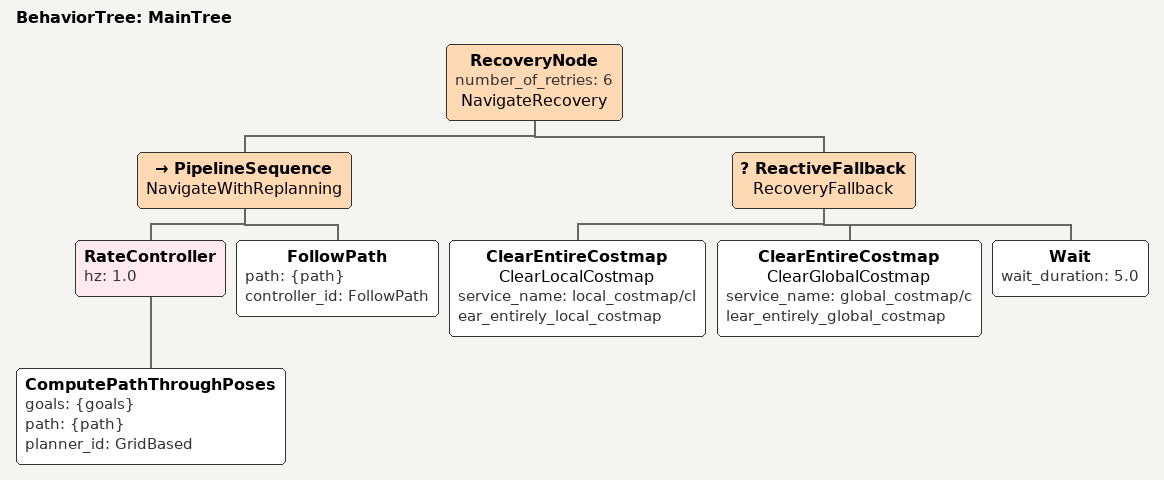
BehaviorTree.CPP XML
<root main_tree_to_execute="MainTree">
  <BehaviorTree ID="MainTree">
    <RecoveryNode number_of_retries="6" name="NavigateRecovery">
      <PipelineSequence name="NavigateWithReplanning">
        <RateController hz="1.0">
          <ComputePathThroughPoses goals="{goals}" path="{path}" planner_id="GridBased"/>
        </RateController>
        <FollowPath path="{path}" controller_id="FollowPath"/>
      </PipelineSequence>
      <ReactiveFallback name="RecoveryFallback">
        <ClearEntireCostmap name="ClearLocalCostmap" service_name="local_costmap/clear_entirely_local_costmap"/>
        <ClearEntireCostmap name="ClearGlobalCostmap" service_name="global_costmap/clear_entirely_global_costmap"/>
        <Wait wait_duration="5.0"/>
      </ReactiveFallback>
    </RecoveryNode>
  </BehaviorTree>
</root>
